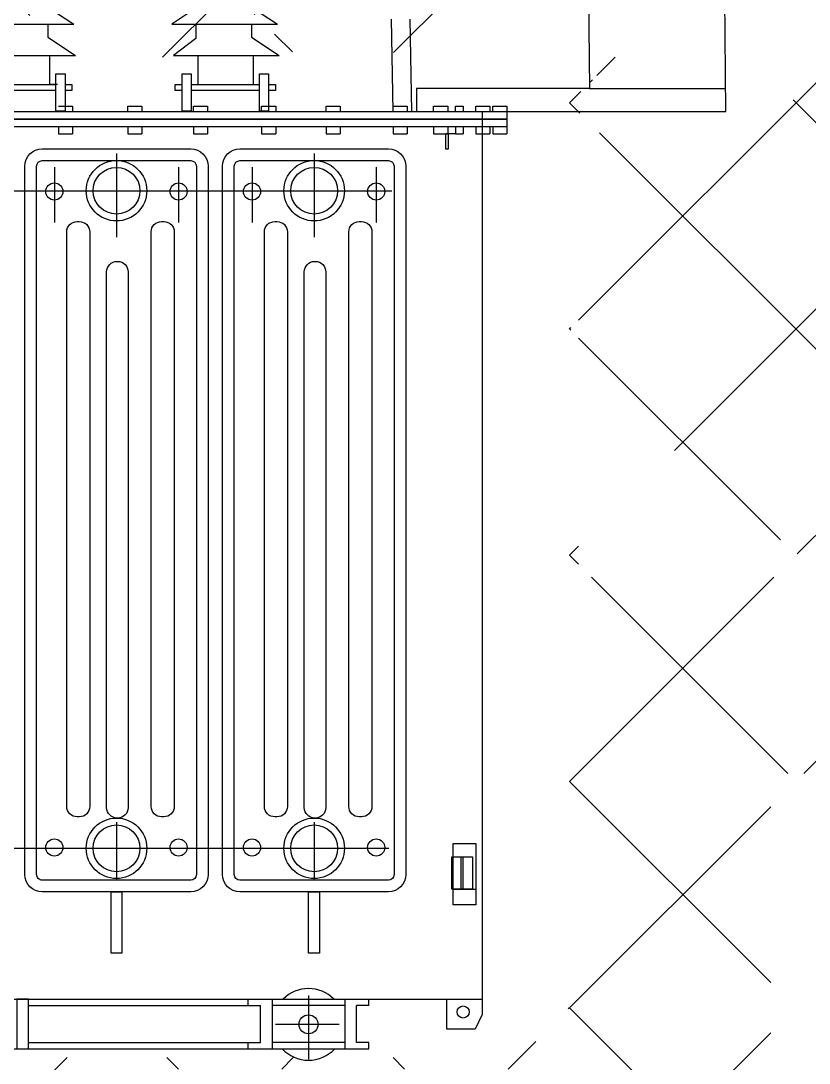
# Model space of a CAD drawing. Header units: inches. Extents: x -246336 to 136055, y -106871 to 69513.
# Drawn here: x -123180 to -122256, y 8604 to 9826 of the extents above; entities that cross this region are included whole.
import ezdxf

# ---------------------------------------------------------------- set-up
doc = ezdxf.new("R2010")
doc.units = ezdxf.units.IN
doc.header["$MEASUREMENT"] = 0
doc.linetypes.add('CENTER2', pattern=[1.125, 0.75, -0.125, 0.125, -0.125])
doc.layers.add('ve', color=43, linetype='Continuous')

# ---------------------------------------------------------------- blocks, each defined once
blk = doc.blocks.new('son binh')
at = {"layer": 've', "color": 8}
for p, q in [((36435.00210848993, -4945.697122191606), (36435.20210848992, -4965.339579033926)), ((36451.17799433014, -4968.018369758973), (36450.97799433014, -4945.592754355453)), ((36371.7368891568, -4955.800179402142), (36374.75626515869, -4957.779193209391)), ((36389.08293252344, -4955.916829873115), (36386.24152982896, -4957.779193209391)), ((36395.59732589674, -4955.800179402142), (36398.61670189864, -4957.779193209391)), ((36412.18626759333, -4968.041352637078), (36411.98626759333, -4957.19406350495)), ((36414.36582158454, -4968.041352637078), (36414.16582158455, -4957.19406350495)), ((36362.38109308902, -4957.779193209391), (36374.75626515869, -4957.779193209391)), ((36371.7368891568, -4957.77919320939), (36371.7368891568, -4959.333491777524)), ((36386.24152982896, -4957.779193209391), (36398.61670189864, -4957.779193209391)), ((36389.08293252345, -4957.77919320939), (36389.08293252345, -4959.45951295348)), ((36395.59732589674, -4957.77919320939), (36395.59732589674, -4959.333491777524)), ((36371.7368891568, -4959.333491777524), (36374.95626515869, -4961.47148269298)), ((36389.08293252345, -4959.45951295348), (36386.44152982896, -4961.47148269298)), ((36395.59732589674, -4959.333491777524), (36398.81670189864, -4961.47148269298)), ((36362.58109308901, -4961.47148269298), (36374.95626515869, -4961.47148269298)), ((36371.9368891568, -4961.47148269298), (36371.9368891568, -4964.865163901125)), ((36386.44152982896, -4961.47148269298), (36398.81670189864, -4961.47148269298)), ((36389.28293252345, -4961.47148269298), (36389.28293252345, -4964.865163901125)), ((36395.79732589674, -4961.47148269298), (36395.79732589674, -4964.865163901125)), ((36372.8432816131, -4964.873031524203), (36372.080722805, -4964.873031524203)), ((36414.92416548092, -4965.339579033926), (36414.92416548092, -4968.018369758973)), ((36435.20210848992, -4965.339579033926), (36414.92416548092, -4965.339579033926)), ((36435.20210848992, -4965.339579033926), (36451.17799433014, -4965.339579033926)), ((36372.95868517172, -4967.413622349069), (36374.60987812892, -4967.413622349069)), ((36374.60987812892, -4967.413622349069), (36374.60987812892, -4968.018369758973)), ((36381.08244511746, -4967.413622349069), (36382.73363807466, -4967.413622349069)), ((36381.08244511746, -4968.018369758973), (36381.08244511746, -4967.413622349069)), ((36382.73363807466, -4967.413622349069), (36382.73363807466, -4968.018369758973)), ((36388.78601120336, -4967.413622349069), (36390.43720416056, -4967.413622349069)), ((36388.78601120336, -4968.018369758973), (36388.78601120336, -4967.413622349069)), ((36390.43720416056, -4967.413622349069), (36390.43720416056, -4968.018369758973)), ((36396.7697059842, -4967.413622349069), (36398.4208989414, -4967.413622349069)), ((36396.7697059842, -4968.018369758973), (36396.7697059842, -4967.413622349069)), ((36398.4208989414, -4967.413622349069), (36398.4208989414, -4968.018369758973)), ((36404.33320690521, -4967.413622349069), (36405.98439986241, -4967.413622349069)), ((36404.33320690521, -4968.018369758973), (36404.33320690521, -4967.413622349069)), ((36405.98439986241, -4967.413622349069), (36405.98439986241, -4968.018369758973)), ((36412.176838156, -4967.413622349069), (36413.82803111321, -4967.413622349069)), ((36412.176838156, -4968.018369758973), (36412.176838156, -4967.413622349069)), ((36413.82803111321, -4967.413622349069), (36413.82803111321, -4968.018369758973)), ((36416.9299558617, -4967.413622349069), (36418.5811488189, -4967.413622349069)), ((36416.9299558617, -4968.018369758973), (36416.9299558617, -4967.413622349069)), ((36418.5811488189, -4967.413622349069), (36418.5811488189, -4968.018369758973)), ((36419.49497451833, -4967.413622349069), (36420.38332357861, -4967.413622349069)), ((36419.49497451833, -4968.018369758973), (36419.49497451833, -4967.413622349069)), ((36420.38332357861, -4967.413622349069), (36420.38332357861, -4968.018369758973)), ((36421.8641005126, -4967.413622349069), (36423.5152934698, -4967.413622349069)), ((36421.8641005126, -4968.018369758973), (36421.8641005126, -4967.413622349069)), ((36422.62177166997, -4967.97221374848), (36422.62177166997, -5072.615260047002)), ((36423.5152934698, -4967.413622349069), (36423.5152934698, -4968.018369758973)), ((36423.85717018083, -4967.413622349069), (36425.50836313803, -4967.413622349069)), ((36423.85717018083, -4968.018369758973), (36423.85717018083, -4967.413622349069)), ((36425.49624731735, -4968.018369758973), (36451.17799433014, -4968.018369758973)), ((36425.50836313803, -4967.413622349069), (36425.50836313803, -4968.018369758973)), ((36372.95868517172, -4969.808843102433), (36372.95868517172, -4970.638919296013)), ((36372.95868517172, -4970.638919296013), (36374.60987812892, -4970.638919296013)), ((36374.60987812892, -4969.808843102433), (36374.60987812892, -4970.638919296013)), ((36381.08244511746, -4969.808843102433), (36381.08244511746, -4970.638919296013)), ((36381.08244511746, -4970.638919296013), (36382.73363807466, -4970.638919296013)), ((36382.73363807466, -4969.808843102433), (36382.73363807466, -4970.638919296013)), ((36388.78601120336, -4969.808843102433), (36388.78601120336, -4970.638919296013)), ((36388.78601120336, -4970.638919296013), (36390.43720416056, -4970.638919296013)), ((36390.43720416056, -4969.808843102433), (36390.43720416056, -4970.638919296013)), ((36396.7697059842, -4969.808843102433), (36396.7697059842, -4970.638919296013)), ((36396.7697059842, -4970.638919296013), (36398.4208989414, -4970.638919296013)), ((36398.4208989414, -4969.808843102433), (36398.4208989414, -4970.638919296013)), ((36404.33320690521, -4969.808843102433), (36404.33320690521, -4970.638919296013)), ((36404.33320690521, -4970.638919296013), (36405.98439986241, -4970.638919296013)), ((36405.98439986241, -4969.808843102433), (36405.98439986241, -4970.638919296013)), ((36412.176838156, -4969.808843102433), (36412.176838156, -4970.638919296013)), ((36412.176838156, -4970.638919296013), (36413.82803111321, -4970.638919296013)), ((36413.82803111321, -4969.808843102433), (36413.82803111321, -4970.638919296013)), ((36416.9299558617, -4969.808843102433), (36416.9299558617, -4970.638919296013)), ((36416.9299558617, -4970.638919296013), (36418.5811488189, -4970.638919296013)), ((36419.49497451833, -4970.638919296013), (36418.31417327202, -4970.638919296013)), ((36418.31417327202, -4970.638919296013), (36418.31417327202, -4972.415653217133)), ((36418.5811488189, -4969.808843102433), (36418.5811488189, -4970.638919296013)), ((36418.66046158703, -4972.415653217133), (36418.66046158703, -4970.638919296013)), ((36419.49497451833, -4969.808843102433), (36419.49497451833, -4970.638919296013)), ((36419.49497451833, -4970.638919296013), (36420.38332357861, -4970.638919296013)), ((36420.38332357861, -4969.808843102433), (36420.38332357861, -4970.638919296013)), ((36421.8641005126, -4969.808843102433), (36421.8641005126, -4970.638919296013)), ((36421.8641005126, -4970.638919296013), (36423.5152934698, -4970.638919296013)), ((36423.5152934698, -4969.808843102433), (36423.5152934698, -4970.638919296013)), ((36423.85717018083, -4969.808843102433), (36423.85717018083, -4970.638919296013)), ((36423.85717018083, -4970.638919296013), (36425.50836313803, -4970.638919296013)), ((36425.50836313803, -4969.808843102433), (36425.50836313803, -4970.638919296013)), ((36418.31417327202, -4972.415653217133), (36418.66046158703, -4972.415653217133)), ((36422.62177166997, -5043.946826624539), (36422.62177166997, -5072.615260047002)), ((36419.22042307036, -5059.158842556178), (36421.88069743766, -5059.158842556178)), ((36314.71558657775, -5072.058941281278), (36422.62177166997, -5072.058941281278)), ((36418.46167168848, -5075.6009467063), (36418.46167168848, -5072.058941281278)), ((36422.62177166997, -5072.058941281278), (36422.62177166997, -5073.876467815783)), ((36369.44763994065, -5072.810610480352), (36396.64098863852, -5072.810610480352)), ((36395.19511549787, -5072.810610480352), (36396.64098863852, -5072.810610480352)), ((36406.5384479756, -5072.810610480352), (36397.99891027211, -5072.810610480352)), ((36409.34224274983, -5072.810610480352), (36407.89636960919, -5072.810610480352)), ((36422.62177166997, -5073.876467815783), (36421.79853303375, -5075.6009467063)), ((36421.79853303375, -5075.6009467063), (36418.46167168848, -5075.6009467063)), ((36369.44763994065, -5077.130075163466), (36396.64098863852, -5077.130075163466)), ((36395.19511549787, -5077.130075163466), (36396.64098863852, -5077.130075163466)), ((36406.5384479756, -5077.130075163466), (36397.99891027211, -5077.130075163466)), ((36409.34224274983, -5077.130075163466), (36407.89636960919, -5077.130075163466)), ((36327.99511549787, -5077.881744362542), (36409.34224274983, -5077.881744362542))]:
    blk.add_line(p, q, dxfattribs=at)
at = {"layer": 've', "color": 8, "linetype": 'CENTER2', "ltscale": 0.1}
for p, q in [((36379.76873565236, -4972.942302051768), (36379.76873565236, -4982.764167073878)), ((36402.92805904223, -4972.942302051768), (36402.92805904223, -4982.764167073878)), ((36372.49250442006, -4974.540134828374), (36372.49250442006, -4981.088358968842)), ((36387.04496688466, -4974.540134828374), (36387.04496688466, -4981.088358968842)), ((36395.65182780993, -4974.540134828374), (36395.65182780993, -4981.088358968842)), ((36410.20429027455, -4974.540134828374), (36410.20429027455, -4981.088358968842)), ((36323.54189396179, -4977.316213229052), (36412.02751693199, -4977.316213229052)), ((36379.76873565236, -5051.32069674979), (36379.76873565236, -5058.068920890259)), ((36402.92805904223, -5051.32069674979), (36402.92805904223, -5058.068920890259)), ((36323.87993042686, -5054.385178897115), (36411.66487444653, -5054.385178897115)), ((36402.26867912385, -5071.633586304762), (36402.26867912385, -5079.094651023447)), ((36405.86807932839, -5075.021781354973), (36398.3964655466, -5075.021781354973))]:
    blk.add_line(p, q, dxfattribs=at)
at = {"layer": 've', "color": 8}
for points in [[(36372.66984695868, -4963.621122032685), (36373.7376751281, -4963.621122032685), (36373.7376751281, -4967.975265693685), (36372.66984695868, -4967.975265693685)], [(36387.45374425855, -4963.621122032685), (36388.52157242798, -4963.621122032685), (36388.52157242798, -4967.975265693685), (36387.45374425855, -4967.975265693685)], [(36396.53028369862, -4963.621122032685), (36397.59811186804, -4963.621122032685), (36397.59811186804, -4967.975265693685), (36396.53028369862, -4967.975265693685)], [(36425.49624731735, -4968.913606430703), (36314.33637168987, -4968.913606430702), (36314.33637168987, -4968.018369758973), (36425.49624731735, -4968.018369758973)], [(36425.49624731735, -4969.808843102433), (36314.33637168987, -4969.808843102433), (36314.33637168987, -4968.913606430702), (36425.49624731735, -4968.913606430703)], [(36419.22042307036, -5053.842376990516), (36421.88069743766, -5053.842376990516), (36421.88069743766, -5061.019605181696), (36419.22042307036, -5061.019605181696)], [(36419.07506348631, -5055.389557031878), (36420.36824219829, -5055.389557031878), (36420.36824219829, -5059.182906497792), (36419.07506348631, -5059.182906497792)], [(36420.1711651118, -5055.389557031878), (36421.46434382378, -5055.389557031878), (36421.46434382378, -5059.182906497792), (36420.1711651118, -5059.182906497792)], [(36379.12717916022, -5059.490575076062), (36380.41029214449, -5059.490575076062), (36380.41029214449, -5066.672966736118), (36379.12717916022, -5066.672966736118)], [(36402.2865025501, -5059.490575076062), (36403.56961553438, -5059.490575076062), (36403.56961553438, -5066.672966736118), (36402.2865025501, -5066.672966736118)], [(36369.44763994065, -5072.058941281277), (36368.08971830706, -5072.058941281277), (36368.08971830706, -5077.881744362542), (36369.44763994065, -5077.881744362542)]]:
    blk.add_lwpolyline(points, close=True, dxfattribs=at)
for points in [[(36364.66113568803, -4964.865163901125), (36372.66984695868, -4964.865163901125)], [(36372.66984695868, -4965.576045380026), (36364.66113568803, -4965.576045380026)], [(36373.7376751281, -4964.865163901125), (36374.53854917391, -4964.865163901125), (36374.53854917391, -4965.576045380026), (36373.7376751281, -4965.576045380026)], [(36387.45374425855, -4965.576045380026), (36386.65287021275, -4965.576045380026), (36386.65287021275, -4964.865163901125), (36387.45374425855, -4964.865163901125)], [(36388.52157242798, -4964.865163901125), (36396.53028369862, -4964.865163901125)], [(36396.53028369862, -4965.576045380026), (36388.52157242798, -4965.576045380026)], [(36397.59811186804, -4964.865163901125), (36398.39898591385, -4964.865163901125), (36398.39898591385, -4965.576045380026), (36397.59811186804, -4965.576045380026)], [(36395.19511549787, -5072.810610480352), (36395.19511549787, -5072.058941281277)], [(36397.99891027211, -5072.058941281277), (36397.99891027211, -5077.881744362542)], [(36406.5384479756, -5072.058941281277), (36406.5384479756, -5077.881744362542)], [(36409.34224274983, -5072.810610480352), (36409.34224274983, -5072.058941281277)], [(36396.64098863852, -5077.130075163466), (36396.64098863852, -5072.810610480352)], [(36407.89636960919, -5077.130075163466), (36407.89636960919, -5072.810610480352)], [(36395.19511549787, -5077.881744362542), (36395.19511549787, -5077.130075163466)], [(36409.34224274983, -5077.881744362542), (36409.34224274983, -5077.130075163466)]]:
    blk.add_lwpolyline(points, dxfattribs=at)
for points in [[(36369.03546155051, -5054.385178897115), (36369.03546155051, -4974.447385760831, -0.4142135623730956), (36371.07203026124, -4972.410817050105), (36388.46544104347, -4972.410817050105, -0.4142135623730946), (36390.5020097542, -4974.447385760831), (36390.5020097542, -5054.385178897115)], [(36392.1947849404, -5054.385178897115), (36392.1947849404, -4974.447385760831, -0.4142135623730956), (36394.23135365112, -4972.410817050105), (36411.62476443336, -4972.410817050105, -0.4142135623730946), (36413.66133314408, -4974.447385760831), (36413.66133314408, -5057.454006365335)], [(36370.40566752025, -5054.385178897115), (36370.40566752025, -4974.447385760831, -0.4142135623730633), (36371.07203026124, -4973.781023019841), (36388.46544104347, -4973.781023019841, -0.4142135623730633), (36389.13180378446, -4974.447385760831), (36389.13180378446, -5054.385178897115)], [(36393.56499091013, -5054.385178897115), (36393.56499091013, -4974.447385760831, -0.4142135623730633), (36394.23135365112, -4973.781023019841), (36411.62476443336, -4973.781023019841, -0.4142135623730633), (36412.29112717435, -4974.447385760831), (36412.29112717435, -5057.454006365333)], [(36373.93391351974, -5049.480005124056), (36373.93391351974, -4982.148336614525, -0.4142135623730951), (36375.15585474618, -4980.926395388089), (36375.41230605925, -4980.926395388089, -0.4142135623730951), (36376.63424728569, -4982.148336614525), (36376.63424728569, -5049.480005124056)], [(36383.83514168778, -5049.48000512406), (36383.83514168778, -4982.148336614525, -0.4142135623730951), (36385.05708291421, -4980.926395388089), (36385.31353422729, -4980.926395388089, -0.4142135623730951), (36386.53547545372, -4982.148336614525), (36386.53547545372, -5049.48000512406)], [(36397.09323690964, -5049.48000512406), (36397.09323690963, -4982.148336614525, -0.4142135623730951), (36398.31517813606, -4980.926395388089), (36398.57162944913, -4980.926395388089, -0.4142135623730951), (36399.79357067557, -4982.148336614525), (36399.79357067557, -5049.480005124054)], [(36406.99446507766, -5049.480005124056), (36406.99446507766, -4982.148336614525, -0.4142135623730951), (36408.2164063041, -4980.926395388089), (36408.47285761717, -4980.926395388089, -0.4142135623730951), (36409.6947988436, -4982.148336614525), (36409.6947988436, -5049.48000512406)], [(36378.61449324627, -5049.617496142585), (36378.61449324627, -4986.822307837679, -0.4142135623730951), (36379.8364344727, -4985.600366611243), (36379.91286506056, -4985.600366611243, -0.4142135623730951), (36381.13480628699, -4986.822307837679), (36381.13480628699, -5049.617496142585)], [(36401.77381663615, -5049.617496142581), (36401.77381663615, -4986.822307837679, -0.4142135623730951), (36402.99575786258, -4985.600366611243), (36403.07218845044, -4985.600366611243, -0.4142135623730951), (36404.29412967688, -4986.822307837679), (36404.29412967688, -5049.617496142581)], [(36390.5020097542, -5043.946826624539), (36390.5020097542, -5057.454006365336, -0.4142135623730953), (36388.46544104347, -5059.490575076062), (36371.07203026124, -5059.490575076062, -0.414213562373021), (36369.03546155051, -5057.454006365336), (36369.03546155051, -5043.946826624539)], [(36389.13180378446, -5043.946826624539), (36389.13180378446, -5057.454006365336, -0.4142135623730633), (36388.46544104347, -5058.120369106325), (36371.07203026124, -5058.120369106325, -0.4142135623730951), (36370.40566752025, -5057.454006365336), (36370.40566752025, -5043.946826624539)], [(36376.63424728569, -5043.946826624539), (36376.63424728569, -5049.480005124058, -0.4142135623730951), (36375.41230605925, -5050.701946350493), (36375.15585474618, -5050.701946350493, -0.4142135623730951), (36373.93391351974, -5049.480005124058), (36373.93391351974, -5043.946826624539)], [(36381.13480628699, -5043.946826624539), (36381.13480628699, -5049.617496142583, -0.4142135623730946), (36379.91286506056, -5050.839437369019), (36379.8364344727, -5050.839437369019, -0.4142135623731034), (36378.61449324627, -5049.617496142583), (36378.61449324627, -5043.946826624539)], [(36386.53547545372, -5043.946826624539), (36386.53547545372, -5049.480005124058, -0.4142135623730951), (36385.31353422729, -5050.701946350493), (36385.05708291421, -5050.701946350493, -0.4142135623730951), (36383.83514168778, -5049.480005124058), (36383.83514168778, -5043.946826624539)], [(36413.66133314408, -5043.946826624539), (36413.66133314408, -5057.454006365336, -0.4142135623730953), (36411.62476443336, -5059.490575076062), (36394.23135365112, -5059.490575076062, -0.4142135623730209), (36392.1947849404, -5057.454006365336), (36392.1947849404, -5043.946826624539)], [(36412.29112717435, -5043.946826624539), (36412.29112717435, -5057.454006365336, -0.4142135623730633), (36411.62476443336, -5058.120369106325), (36394.23135365112, -5058.120369106325, -0.4142135623730951), (36393.56499091013, -5057.454006365336), (36393.56499091013, -5043.946826624539)], [(36399.79357067557, -5043.946826624539), (36399.79357067557, -5049.480005124058, -0.4142135623730951), (36398.57162944913, -5050.701946350493), (36398.31517813606, -5050.701946350493, -0.4142135623730951), (36397.09323690963, -5049.480005124058), (36397.09323690963, -5043.946826624539)], [(36404.29412967688, -5043.946826624539), (36404.29412967688, -5049.617496142583, -0.4142135623730946), (36403.07218845044, -5050.839437369019), (36402.99575786258, -5050.839437369019, -0.4142135623731034), (36401.77381663615, -5049.617496142583), (36401.77381663615, -5043.946826624539)], [(36409.6947988436, -5043.946826624539), (36409.6947988436, -5049.480005124058, -0.4142135623730951), (36408.47285761717, -5050.701946350493), (36408.2164063041, -5050.701946350493, -0.4142135623730951), (36406.99446507766, -5049.480005124058), (36406.99446507766, -5043.946826624539)]]:
    blk.add_lwpolyline(points, format="xyb", dxfattribs=at)
for centre, radius in [((36379.76873565236, -4977.316213229052), 3.544884923795408), ((36379.76873565236, -4977.316213229052), 2.740410304629386), ((36402.92805904223, -4977.316213229052), 3.544884923795408), ((36402.92805904223, -4977.316213229052), 2.740410304629386), ((36372.49250442006, -4977.404616975699), 1.005911379673014), ((36387.04496688466, -4977.404616975699), 1.005911379673014), ((36395.65182780993, -4977.404616975699), 1.005911379673014), ((36410.20429027455, -4977.404616975699), 1.005911379673014), ((36379.76873565236, -5054.385178897115), 3.544884923795408), ((36402.92805904223, -5054.385178897115), 3.544884923795408), ((36379.76873565236, -5054.385178897115), 2.740410304629386), ((36402.92805904223, -5054.385178897115), 2.740410304629386), ((36372.49250442006, -5054.296775150468), 1.005911379673014), ((36387.04496688466, -5054.296775150468), 1.005911379673014), ((36395.65182780993, -5054.296775150468), 1.005911379673014), ((36410.20429027455, -5054.296775150468), 1.005911379673014), ((36420.38603634835, -5073.572828012824), 0.7041379657711102), ((36402.26867912385, -5075.021781354973), 1.112169624004645)]:
    blk.add_circle(centre, radius, dxfattribs=at)
for start, end in [(44.85756756946672, 135.1424324305333), (222.9105249701581, 317.0894750298418)]:
    blk.add_arc((36402.26867912385, -5075.021781354973), 4.200543778066706, start, end, dxfattribs=at)

msp = doc.modelspace()

# ---------------------------------------------------------------- hatches: boundary and pattern name
h = msp.add_hatch()
h.set_pattern_fill('ANSI37', color=8, scale=1500, style=0)
h.set_pattern_definition([(45, (-513920.7846636449, 40753.8534613244), (-132.5825214724777, 132.5825214724777), []), (135, (-513920.7846636449, 40753.8534613244), (-132.5825214724777, -132.5825214724777), [])])
edge = h.paths.add_edge_path()
edge.add_spline(control_points=[(-121309.9712141554, 9552.035745255343), (-121310.5094156147, 9550.116809133833), (-121311.7825047204, 9545.577660030758), (-121316.6828355235, 9545.913764117795), (-121319.5115397789, 9546.10777939939)], knot_values=[0, 0, 0, 0, 0.5384116624309546, 1.273586331055752, 1.273586331055752, 1.273586331055752, 1.273586331055752], degree=3, periodic=0)
edge.add_spline(control_points=[(-121319.5115397789, 9546.10777939939), (-121319.5240222479, 9546.790197764567), (-121319.5440871336, 9547.887147952788), (-121319.4083111691, 9550.358768548831), (-121312.8853334268, 9548.532538059953), (-121312.8950068764, 9564.135555525063), (-121313.6188136816, 9575.280878261547), (-121314.4980848227, 9586.274966975107), (-121314.8660536313, 9590.87591603231)], knot_values=[0, 0, 0, 0, 0.2142579337166502, 0.3444079068445596, 0.6337181912046208, 1.599713380515396, 3.464227964036302, 4.806062661283232, 4.806062661283232, 4.806062661283232, 4.806062661283232], degree=3, periodic=0)
edge.add_line((-121314.8660536313, 9590.875916031728), (-121318.4388583778, 9619.225843988897))
edge.add_line((-121318.4388583777, 9619.225843988897), (-121338.1636251369, 9619.215496147299))
edge.add_line((-121338.1636251369, 9619.215496147299), (-121338.1636251369, 9194.067981795088))
edge.add_line((-121338.1636251369, 9194.06798179516), (-121489.0540277054, 9194.06798179516))
edge.add_line((-121489.0540277055, 9194.06798179516), (-121489.0319027813, 9151.894068992842))
edge.add_arc((-121617.2394093897, 9151.826809846825), 128.2075242509139, -90, 0.030058028182907037, ccw=False)
edge.add_line((-121617.2394093897, 9023.619285595923), (-121750.1340899224, 9023.619285595923))
edge.add_arc((-121750.1340899225, 9151.826809846898), 128.2075242509745, 258.9828214973839, 270, ccw=False)
edge.add_line((-121774.6349708484, 9025.982159152409), (-121772.3399628078, 8197.0795619821))
edge.add_line((-121772.3399628077, 8197.079561982173), (-120912.7389814767, 8197.079561982173))
edge.add_line((-120912.7389814768, 8197.079561982173), (-120912.7389814768, 10197.07956198217))
edge.add_line((-120912.7389814768, 10197.07956198217), (-121777.7623510883, 10197.07956198217))
edge.add_line((-121777.7623510882, 10197.07956198217), (-121777.0297130272, 9890.906367039715))
edge.add_line((-121777.0297130272, 9890.906367039715), (-121741.3980129116, 9890.906367039715))
edge.add_line((-121741.3980129117, 9890.906367039715), (-121741.3980129117, 9864.902606679825))
edge.add_line((-121741.3980129117, 9864.902606679825), (-121683.9933160107, 9864.902606679825))
edge.add_line((-121683.9933160108, 9864.902606679825), (-121683.9933160108, 9879.133777524621))
edge.add_line((-121683.9933160108, 9879.133777524621), (-121683.9933160108, 9890.835534256548))
edge.add_line((-121683.9933160108, 9890.835534256548), (-121644.3967309224, 9890.835534256548))
edge.add_line((-121644.3967309224, 9890.835534256548), (-121644.3967309224, 9929.392024458066))
edge.add_line((-121644.3967309224, 9929.392024458066), (-121638.163625137, 9877.024030413595))
edge.add_line((-121638.1636251369, 9877.024030413522), (-121338.163625137, 9768.82413413121))
edge.add_line((-121338.1636251372, 9768.82413413121), (-121338.1636251371, 9647.357900019997))
edge.add_line((-121338.1636251369, 9647.357900019997), (-121310.0212290096, 9647.372663847636))
edge.add_line((-121310.0212290096, 9647.372663847636), (-121310.0064651819, 9619.230267720268))
edge.add_line((-121310.0064651817, 9619.23026772034), (-121309.9685248813, 9546.909526184463))
h.paths.add_polyline_path([(-124487.8493212399, 10122.76358312112), (-124498.7588746515, 10122.76358312112), (-124498.7588746515, 10173.20599656639), (-124487.7254828352, 10173.20599656639), (-124487.6668721533, 10197.07956198217), (-125352.7389814768, 10197.07956198217), (-125352.7389814768, 8197.079561982173), (-124493.1386787177, 8197.079561982173), (-124492.2842267661, 8322.763583121123), (-124498.7588746515, 8322.763583121123), (-124498.7588746515, 8373.205996566394), (-124492.1445641832, 8373.205996566394), (-124490.0588619139, 9222.763583121123), (-124498.7588746515, 9222.763583121123), (-124498.7588746515, 9273.205996566394), (-124489.9350235092, 9273.205996566394)])
edge = h.paths.add_edge_path()
edge.add_line((-123750.3980185993, 9754.184210211315), (-123750.3980185993, 9763.36181319668))
edge.add_line((-123750.3980185993, 9763.361813196752), (-123750.3980185993, 9789.844183498062))
edge.add_line((-123750.3980185993, 9789.84418349799), (-123732.1418711148, 9789.84418349799))
edge.add_line((-123732.141871115, 9789.84418349799), (-123732.141871115, 9783.157891712472))
edge.add_line((-123732.141871115, 9783.157891712399), (-123452.1088114507, 9783.157891712399))
edge.add_line((-123452.1088114507, 9783.157891712399), (-123452.1088114507, 9810.16105562041))
edge.add_line((-123452.1088114507, 9810.161055620483), (-123460.9635456191, 9810.161055620483))
edge.add_line((-123460.963545619, 9810.161055620483), (-123460.963545619, 9818.020801549137))
edge.add_line((-123460.963545619, 9818.02080154921), (-123452.1088114506, 9831.77534896793))
edge.add_line((-123452.1088114507, 9831.775348967858), (-123431.8846876769, 9831.775348967858))
edge.add_line((-123431.8846876768, 9831.775348967858), (-123431.8846876768, 9855.542488146311))
edge.add_line((-123431.8846876768, 9855.542488146239), (-123463.3001963412, 9855.542488146239))
edge.add_line((-123463.300196341, 9855.542488146239), (-123431.8846876766, 9877.787505688611))
edge.add_line((-123431.8846876768, 9877.787505688684), (-123431.8846876768, 9896.36568877475))
edge.add_line((-123431.8846876768, 9896.36568877475), (-123463.3001963412, 9896.36568877475))
edge.add_line((-123463.300196341, 9896.36568877475), (-123431.8846876766, 9916.956607351894))
edge.add_line((-123431.8846876768, 9916.956607351822), (-123431.8846876768, 9935.223976790585))
edge.add_line((-123431.8846876768, 9935.223976790512), (-123463.3001963412, 9935.223976790512))
edge.add_line((-123463.300196341, 9935.223976790512), (-123431.8846876766, 9956.64193145436))
edge.add_line((-123431.8846876768, 9956.641931454433), (-123431.8846876768, 9975.06470519962))
edge.add_line((-123431.8846876768, 9975.06470519962), (-123463.3001963412, 9975.06470519962))
edge.add_line((-123463.300196341, 9975.06470519962), (-123425.981553078, 10006.40200447182))
edge.add_line((-123425.9815530782, 10006.40200447182), (-123425.9815530782, 10020.80023509865))
edge.add_line((-123425.9815530782, 10020.80023509865), (-123432.766772679, 10020.80023509865))
edge.add_line((-123432.7667726791, 10020.80023509865), (-123432.7667726791, 10032.65759588088))
edge.add_line((-123432.7667726791, 10032.65759588088), (-123417.9583035871, 10051.29397440323))
edge.add_line((-123417.958303587, 10051.29397440331), (-123417.958303587, 10085.05330133092))
edge.add_line((-123417.958303587, 10085.05330133092), (-123401.1372178627, 10085.05330133092))
edge.add_line((-123401.1372178628, 10085.05330133092), (-123424.9028369811, 10197.07956198217))
edge.add_line((-123424.9028369812, 10197.07956198217), (-124277.6449537287, 10197.07956198217))
edge.add_line((-124277.6449537287, 10197.07956198217), (-124277.5818127582, 10173.20599656639))
edge.add_line((-124277.5818127582, 10173.20599656639), (-124266.7190883019, 10173.20599656639))
edge.add_line((-124266.7190883018, 10173.20599656639), (-124266.7190883018, 10122.76358312112))
edge.add_line((-124266.7190883018, 10122.76358312112), (-124277.4484023151, 10122.76358312112))
edge.add_line((-124277.4484023151, 10122.76358312112), (-124275.2014865526, 9273.205996566394))
edge.add_line((-124275.2014865526, 9273.205996566394), (-124266.7190883018, 9273.205996566394))
edge.add_line((-124266.7190883018, 9273.205996566394), (-124266.7190883018, 9222.763583121123))
edge.add_line((-124266.7190883018, 9222.763583121123), (-124275.0680761096, 9222.763583121123))
edge.add_line((-124275.0680761095, 9222.763583121123), (-124272.8211603469, 8373.205996566394))
edge.add_line((-124272.821160347, 8373.205996566394), (-124266.7190883017, 8373.205996566394))
edge.add_line((-124266.7190883018, 8373.205996566394), (-124266.7190883018, 8322.763583121123))
edge.add_line((-124266.7190883018, 8322.763583121123), (-124273.1937361875, 8322.763583121123))
edge.add_line((-124273.1937361876, 8322.763583121123), (-124272.339284236, 8197.079561982173))
edge.add_line((-124272.3392842358, 8197.079561982173), (-123917.5311480772, 8197.079561982173))
edge.add_line((-123917.5311480772, 8197.079561982173), (-123917.5311480772, 8297.079561982173))
edge.add_line((-123917.5311480772, 8297.079561982173), (-123667.5311480772, 8297.079561982173))
edge.add_line((-123667.5311480772, 8297.079561982173), (-123667.5311480772, 8597.079561982173))
edge.add_line((-123667.5311480772, 8597.079561982173), (-123467.5311480772, 8597.0795619821))
edge.add_arc((-123467.5311480772, 8639.084999762781), 42.00543778068095, 222.9105249699814, 270, ccw=False)
edge.add_line((-123498.2966801331, 8610.485369687158), (-123538.266784337, 8610.485369687158))
edge.add_line((-123538.2667843371, 8610.485369687158), (-123538.2667843371, 8618.002061677907))
edge.add_line((-123538.2667843371, 8618.002061677907), (-123523.8080529306, 8618.002061677907))
edge.add_line((-123523.8080529305, 8618.002061677907), (-123523.8080529305, 8661.196708509087))
edge.add_line((-123523.8080529305, 8661.196708509015), (-123538.266784337, 8661.196708509015))
edge.add_line((-123538.2667843371, 8661.196708509015), (-123682.7025528934, 8666.897869640161))
edge.add_line((-123682.7025528932, 8666.897869640161), (-123682.7025528932, 8629.55179122313))
edge.add_line((-123682.7025528932, 8629.55179122313), (-123719.5960198796, 8629.55179122313))
edge.add_line((-123719.5960198797, 8629.55179122313), (-123728.6980245195, 8648.618212759102))
edge.add_line((-123728.6980245195, 8648.618212759102), (-123728.6980245195, 8668.713400499764))
edge.add_line((-123728.6980245195, 8668.713400499764), (-123728.6283797426, 8698.190909644036))
edge.add_line((-123728.6283797426, 8698.190909644036), (-123752.7225119083, 8698.190909644036))
edge.add_line((-123752.7225119083, 8698.190909644036), (-123752.7225119083, 8726.790548632925))
edge.add_line((-123752.7225119083, 8726.790548632925), (-123727.9491431291, 8726.790548632925))
edge.add_line((-123727.9491431292, 8726.790548632925), (-123727.9491431292, 8796.918880348603))
edge.add_line((-123727.9491431292, 8796.918880348603), (-123729.7469385687, 8796.918880348603))
edge.add_line((-123729.7469385688, 8796.918880348603), (-123729.7469385688, 8876.27274133556))
edge.add_line((-123729.7469385688, 8876.272741335633), (-123728.0065801184, 9754.184210211388))
edge.add_line((-123728.0065801183, 9754.184210211315), (-123750.3980185994, 9754.184210211315))
edge = h.paths.add_edge_path()
edge.add_line((-121989.9535451171, 9347.229364192244), (-122000.574583085, 9347.229364192244))
edge.add_line((-122000.5745830848, 9347.229364192244), (-122000.5745830848, 9413.885385682515))
edge.add_line((-122000.5745830848, 9413.885385682588), (-121989.768992546, 9413.885385682588))
edge.add_line((-121989.7689925462, 9413.885385682588), (-121988.6328024972, 9824.250345549444))
edge.add_line((-121988.6328024971, 9824.250345549444), (-122000.5745830849, 9824.250345549444))
edge.add_line((-122000.5745830848, 9824.250345549444), (-122000.5745830848, 9890.906367039715))
edge.add_line((-122000.5745830848, 9890.906367039715), (-121988.4482499262, 9890.906367039715))
edge.add_line((-121988.4482499263, 9890.906367039715), (-121987.7156118653, 10197.07956198217))
edge.add_line((-121987.7156118653, 10197.07956198217), (-122206.7229322108, 10197.07956198217))
edge.add_arc((-122310.3047667237, 10122.59442720569), 127.5822548150542, 0, 35.719706815356176, ccw=False)
edge.add_arc((-122310.3047667237, 10122.59442720569), 127.5822548150609, -45.81693074750228, 0, ccw=False)
edge.add_line((-122221.3859024865, 10031.10307610339), (-122221.3859024865, 9783.157891712399))
edge.add_line((-122221.3859024865, 9783.157891712399), (-122505.3319786138, 9783.157891712399))
edge.add_line((-122505.331978614, 9783.157891712399), (-122505.331978614, 9773.259852454503))
edge.add_line((-122505.331978614, 9773.259852454576), (-122505.331978614, 9763.36181319668))
edge.add_line((-122505.331978614, 9763.361813196752), (-122505.1980220051, 9763.361813196752))
edge.add_line((-122505.1980220049, 9763.361813196752), (-122505.1980220049, 9754.184210211388))
edge.add_line((-122505.1980220049, 9754.184210211315), (-122523.4541694894, 9754.184210211315))
edge.add_line((-122523.4541694894, 9754.184210211315), (-122537.113153025, 9754.184210211315))
edge.add_line((-122537.113153025, 9754.184210211315), (-122537.113153025, 8668.713400499764))
edge.add_line((-122537.113153025, 8668.713400499764), (-122538.226992755, 8668.713400499764))
edge.add_line((-122538.226992755, 8668.713400499764), (-122538.226992755, 8648.618212759102))
edge.add_line((-122538.226992755, 8648.618212759102), (-122547.3289973948, 8629.55179122313))
edge.add_line((-122547.328997395, 8629.55179122313), (-122584.2224643814, 8629.55179122313))
edge.add_line((-122584.2224643813, 8629.55179122313), (-122584.2224643813, 8668.713400499764))
edge.add_line((-122584.2224643813, 8668.713400499764), (-122726.7955118174, 8668.713400499764))
edge.add_line((-122726.7955118173, 8668.713400499764), (-122726.7955118173, 8661.196708509015))
edge.add_line((-122726.7955118173, 8661.196708509015), (-122741.2542432238, 8661.196708509015))
edge.add_line((-122741.2542432239, 8661.196708509015), (-122741.2542432239, 8618.002061677835))
edge.add_line((-122741.2542432239, 8618.002061677907), (-122726.7955118174, 8618.002061677907))
edge.add_line((-122726.7955118173, 8618.002061677907), (-122726.7955118173, 8610.485369687158))
edge.add_line((-122726.7955118173, 8610.485369687158), (-122766.7656160212, 8610.485369687158))
edge.add_arc((-122797.5311480772, 8639.084999762854), 42.00543778064718, 269.99999999990075, 317.08947502991464, ccw=False)
edge.add_line((-122797.5311480772, 8597.079561982173), (-122597.5311480772, 8597.079561982173))
edge.add_line((-122597.5311480772, 8597.079561982173), (-122597.5311480772, 8297.079561982173))
edge.add_line((-122597.5311480772, 8297.079561982173), (-122347.5311480772, 8297.079561982173))
edge.add_line((-122347.5311480772, 8297.079561982173), (-122347.5311480772, 8197.079561982173))
edge.add_line((-122347.5311480772, 8197.079561982173), (-121993.1380001458, 8197.079561982173))
edge.add_line((-121993.1380001458, 8197.079561982173), (-121989.9535451169, 9347.229364192244))
edge = h.paths.add_edge_path()
edge.add_line((-122997.5311480772, 8597.079561982173), (-122797.5311480772, 8597.0795619821))
edge.add_arc((-122797.5311480772, 8639.084999762781), 42.00543778068095, 222.9105249699814, 270, ccw=False)
edge.add_line((-122828.2966801331, 8610.485369687158), (-123436.7656160213, 8610.485369687158))
edge.add_arc((-123467.5311480772, 8639.084999762854), 42.00543778064718, 269.99999999990075, 317.08947502991464, ccw=False)
edge.add_line((-123467.5311480772, 8597.079561982173), (-123267.5311480772, 8597.079561982173))
edge.add_line((-123267.5311480772, 8597.079561982173), (-123267.5311480772, 8297.079561982173))
edge.add_line((-123267.5311480772, 8297.079561982173), (-122997.5311480772, 8297.079561982173))
edge.add_line((-122997.5311480772, 8297.079561982173), (-122997.5311480772, 8597.079561982173))
edge = h.paths.add_edge_path()
edge.add_arc((-122310.3047667237, 10122.59442720569), 127.5822548150609, 144.2802931846439, 180, ccw=False)
edge.add_line((-122413.8866012362, 10197.07956198217), (-122838.8294814928, 10197.07956198217))
edge.add_line((-122838.8294814928, 10197.07956198217), (-122868.7220939806, 10055.596492201))
edge.add_line((-122868.7220939805, 10055.596492201), (-122852.1343683715, 10055.596492201))
edge.add_line((-122852.1343683717, 10055.596492201), (-122852.1343683717, 10085.05330133092))
edge.add_line((-122852.1343683717, 10085.05330133092), (-122845.2968058327, 10085.05330133092))
edge.add_line((-122845.2968058325, 10085.05330133092), (-122845.2968058325, 10050.84703499037))
edge.add_line((-122845.2968058325, 10050.84703499037), (-122830.8434748633, 10032.65759588088))
edge.add_line((-122830.8434748633, 10032.65759588088), (-122830.8434748633, 10020.80023509865))
edge.add_line((-122830.8434748633, 10020.80023509865), (-122837.6286944642, 10006.40200447182))
edge.add_line((-122837.6286944642, 10006.40200447182), (-122800.3100512011, 9975.06470519962))
edge.add_line((-122800.3100512011, 9975.06470519962), (-122833.6932929123, 9975.06470519962))
edge.add_line((-122833.6932929121, 9975.06470519962), (-122833.6932929121, 9957.983460494434))
edge.add_line((-122833.6932929121, 9957.983460494506), (-122800.310051201, 9935.223976790585))
edge.add_line((-122800.3100512011, 9935.223976790512), (-122833.6932929123, 9935.223976790512))
edge.add_line((-122833.6932929121, 9935.223976790512), (-122833.6932929121, 9918.246334389987))
edge.add_line((-122833.6932929121, 9918.24633439006), (-122800.310051201, 9896.365688774677))
edge.add_line((-122800.3100512011, 9896.36568877475), (-122833.6932929123, 9896.36568877475))
edge.add_line((-122833.6932929121, 9896.36568877475), (-122833.6932929121, 9879.180838408793))
edge.add_line((-122833.6932929121, 9879.18083840872), (-122800.310051201, 9855.542488146311))
edge.add_line((-122800.3100512011, 9855.542488146239), (-122833.6932929123, 9855.542488146239))
edge.add_line((-122833.6932929121, 9855.542488146239), (-122833.6932929121, 9810.16105562041))
edge.add_line((-122833.6932929121, 9810.161055620483), (-122914.1364826724, 9810.161055620483))
edge.add_line((-122914.1364826725, 9810.161055620483), (-122914.1364826725, 9789.84418349799))
edge.add_line((-122914.1364826725, 9789.84418349799), (-122892.9566106995, 9789.84418349799))
edge.add_line((-122892.9566106994, 9789.84418349799), (-122822.9423299732, 9788.636479262132))
edge.add_line((-122822.9423299732, 9788.636479262132), (-122822.9423299732, 9789.84418349799))
edge.add_line((-122822.9423299732, 9789.84418349799), (-122804.6861824887, 9789.84418349799))
edge.add_line((-122804.6861824887, 9789.84418349799), (-122739.3177071143, 9788.384131511848))
edge.add_line((-122739.3177071144, 9788.384131511775), (-122739.3177071144, 9789.844183497917))
edge.add_line((-122739.3177071144, 9789.84418349799), (-122721.0615596297, 9789.84418349799))
edge.add_line((-122721.0615596296, 9789.84418349799), (-122652.5958686372, 9787.722167661705))
edge.add_line((-122652.5958686373, 9787.722167661632), (-122652.5958686373, 9789.844183497917))
edge.add_line((-122652.5958686373, 9789.84418349799), (-122652.4916135907, 9902.835080734949))
edge.add_arc((-122613.9349965067, 9902.835080577279), 38.55661708395928, 102.7692311353909, 179.9999997656997, ccw=False)
edge.add_line((-122622.4569648143, 9940.438122703126), (-122497.0618624116, 9968.856384317478))
edge.add_line((-122497.0618624117, 9968.85638431755), (-122500.5828544149, 9986.215004371043))
edge.add_line((-122500.5828544151, 9986.215004371115), (-122430.4497126179, 9999.947186396457))
edge.add_line((-122430.4497126176, 9999.947186396384), (-122427.0563727647, 9983.21789613823))
edge.add_line((-122427.056372765, 9983.217896138303), (-122398.0206966356, 9991.308022434823))
edge.add_line((-122398.0206966356, 9991.308022434823), (-122398.0206966356, 10029.94915002768))
edge.add_arc((-122310.3047667237, 10122.59442720569), 127.5822548150566, 179.9999999999837, 226.5655279171378, ccw=False)
h.paths.add_polyline_path([(-122905.7186280957, 9975.06470519962), (-122937.1341367601, 9975.06470519962), (-122899.8154934971, 10006.40200447182), (-122899.8154934971, 10020.80023509865), (-122906.600713098, 10020.80023509865), (-122906.600713098, 10032.65759588088), (-122888.3734627364, 10055.596492201), (-122891.7922440059, 10055.596492201), (-122891.7922440059, 10085.05330133092), (-122884.954681467, 10085.05330133092), (-122884.954681467, 10055.596492201), (-122868.7220939805, 10055.596492201), (-122838.8294814928, 10197.07956198217), (-123132.5276362556, 10197.07956198217), (-123132.5311480772, 10055.596492201), (-123115.9434224681, 10055.596492201), (-123115.9434224681, 10085.05330133092), (-123109.105859929, 10085.05330133092), (-123109.105859929, 10050.84703499037), (-123094.65252896, 10032.65759588088), (-123094.65252896, 10020.80023509865), (-123101.4377485607, 10020.80023509865), (-123101.4377485607, 10006.40200447182), (-123064.1191052976, 9975.06470519962), (-123097.5023470086, 9975.06470519962), (-123097.5023470086, 9957.983460494506), (-123064.1191052976, 9935.223976790512), (-123097.5023470086, 9935.223976790512), (-123097.5023470086, 9918.24633439006), (-123064.1191052976, 9896.36568877475), (-123097.5023470086, 9896.36568877475), (-123097.5023470086, 9879.18083840872), (-123064.1191052976, 9855.542488146239), (-123097.5023470086, 9855.542488146239), (-123097.5023470086, 9818.02080154921), (-123089.3985177907, 9818.02080154921), (-123089.3985177907, 9831.775348967858), (-123077.5922485937, 9831.775348967858), (-123077.5922485937, 9818.02080154921), (-123068.7375144251, 9818.02080154921), (-123068.7375144251, 9810.161055620483), (-123077.5922485937, 9810.161055620483), (-123077.5922485937, 9789.84418349799), (-123067.9488773874, 9789.84418349799), (-123067.9488773874, 9783.157891712399), (-122996.385988852, 9783.157891712399), (-122996.385988852, 9789.84418349799), (-122978.1298413675, 9789.84418349799), (-122978.1298413675, 9783.157891712399), (-122925.9427518696, 9783.157891712399), (-122925.9427518696, 9810.161055620483), (-122934.7974860379, 9810.161055620483), (-122934.7974860379, 9818.02080154921), (-122925.9427518696, 9818.02080154921), (-122925.9427518696, 9831.775348967858), (-122914.1364826725, 9831.775348967858), (-122914.1364826725, 9818.02080154921), (-122905.7186280957, 9818.02080154921), (-122905.7186280957, 9855.542488146239), (-122937.1341367601, 9855.542488146239), (-122905.7186280957, 9877.787505688684), (-122905.7186280957, 9896.36568877475), (-122937.1341367601, 9896.36568877475), (-122905.7186280957, 9916.956607351822), (-122905.7186280957, 9935.223976790512), (-122937.1341367601, 9935.223976790512), (-122905.7186280957, 9956.641931454433)])
h.paths.add_polyline_path([(-123163.6245475938, 10006.40200447182), (-123163.6245475938, 10020.80023509865), (-123170.4097671944, 10020.80023509865), (-123170.4097671944, 10032.65759588088), (-123152.1825168331, 10055.596492201), (-123155.6012981024, 10055.596492201), (-123155.6012981024, 10085.05330133092), (-123148.7637355635, 10085.05330133092), (-123148.7637355635, 10055.596492201), (-123132.5311480772, 10055.596492201), (-123132.5276362556, 10197.07956198217), (-123424.9028369812, 10197.07956198217), (-123394.8881535616, 10055.596492201), (-123378.3004279525, 10055.596492201), (-123378.3004279525, 10085.05330133092), (-123371.4628654136, 10085.05330133092), (-123371.4628654136, 10050.84703499037), (-123357.0095344444, 10032.65759588088), (-123357.0095344444, 10020.80023509865), (-123363.7947540453, 10020.80023509865), (-123363.7947540453, 10006.40200447182), (-123326.4761107822, 9975.06470519962), (-123359.8593524932, 9975.06470519962), (-123359.8593524932, 9957.983460494506), (-123326.4761107822, 9935.223976790512), (-123359.8593524932, 9935.223976790512), (-123359.8593524932, 9918.24633439006), (-123326.4761107822, 9896.36568877475), (-123359.8593524932, 9896.36568877475), (-123359.8593524932, 9879.18083840872), (-123326.4761107822, 9855.542488146239), (-123359.8593524932, 9855.542488146239), (-123359.8593524932, 9818.02080154921), (-123351.7555232751, 9818.02080154921), (-123351.7555232751, 9831.775348967858), (-123339.9492540781, 9831.775348967858), (-123339.9492540781, 9818.02080154921), (-123331.0945199097, 9818.02080154921), (-123331.0945199097, 9810.161055620483), (-123339.9492540781, 9810.161055620483), (-123339.9492540781, 9789.84418349799), (-123332.7601620196, 9789.84418349799), (-123332.7601620196, 9783.157891712399), (-123262.7458812934, 9783.157891712399), (-123262.7458812934, 9789.84418349799), (-123244.4897338089, 9789.84418349799), (-123244.4897338089, 9783.157891712399), (-123189.751805966, 9783.157891712399), (-123189.751805966, 9810.161055620483), (-123198.6065401344, 9810.161055620483), (-123198.6065401344, 9818.02080154921), (-123189.751805966, 9818.02080154921), (-123189.751805966, 9831.775348967858), (-123177.945536769, 9831.775348967858), (-123177.945536769, 9818.02080154921), (-123169.5276821922, 9818.02080154921), (-123169.5276821922, 9855.542488146239), (-123200.9431908568, 9855.542488146239), (-123169.5276821922, 9877.787505688684), (-123169.5276821922, 9896.36568877475), (-123200.9431908568, 9896.36568877475), (-123169.5276821922, 9916.956607351822), (-123169.5276821922, 9935.223976790512), (-123200.9431908568, 9935.223976790512), (-123169.5276821922, 9956.641931454433), (-123169.5276821922, 9975.06470519962), (-123200.9431908568, 9975.06470519962)])
h.paths.add_polyline_path([(-121720.616299656, 8504.321027754995), (-120912.7389814768, 8504.321027754995), (-120912.7389814768, 8751.556186220769), (-120912.7389814768, 8504.321027754995), (-121114.7083110216, 8499.61090013232), (-121316.6776405664, 8504.321027754995), (-121773.1902286513, 8504.17546470555)], flags=16)
h.paths.add_polyline_path([(-124870.4904151759, 9445.390704235251), (-124870.4904151759, 9950.4793809064), (-125158.9897330476, 9950.4793809064), (-125158.9897330476, 9445.390704235251)], flags=16)
h.paths.add_polyline_path([(-123918.4250783918, 8202.359234560645), (-123918.4250783918, 8598.675742064079), (-124206.9243962637, 8598.675742064079), (-124206.9243962637, 8202.359234560645)], flags=16)
h.paths.add_polyline_path([(-122012.9232632199, 8438.56660154568), (-122012.9232632199, 8943.655278216902), (-122301.4225810915, 8943.655278216902), (-122301.4225810915, 8438.56660154568)], flags=16)
h.paths.add_polyline_path([(-122238.0342157867, 9173.56660154568), (-122537.113153025, 9426.110939881255), (-122523.4541694894, 9754.184210211315), (-122363.3589405504, 9783.157891712399), (-122221.3859024865, 9783.157891712399), (-122283.8110885338, 9725.05515324643), (-122363.3589405504, 9783.157891712399), (-122526.5335336586, 9678.655278216902), (-122526.5335336586, 9173.56660154568)], flags=16)

# ---------------------------------------------------------------- block references
at = {"xscale": 10, "yscale": 10, "zscale": 10}
msp.add_blockref('son binh', (-486865.6459691504, 59399.73980429691), dxfattribs=at)

doc.saveas('drawing.dxf')
